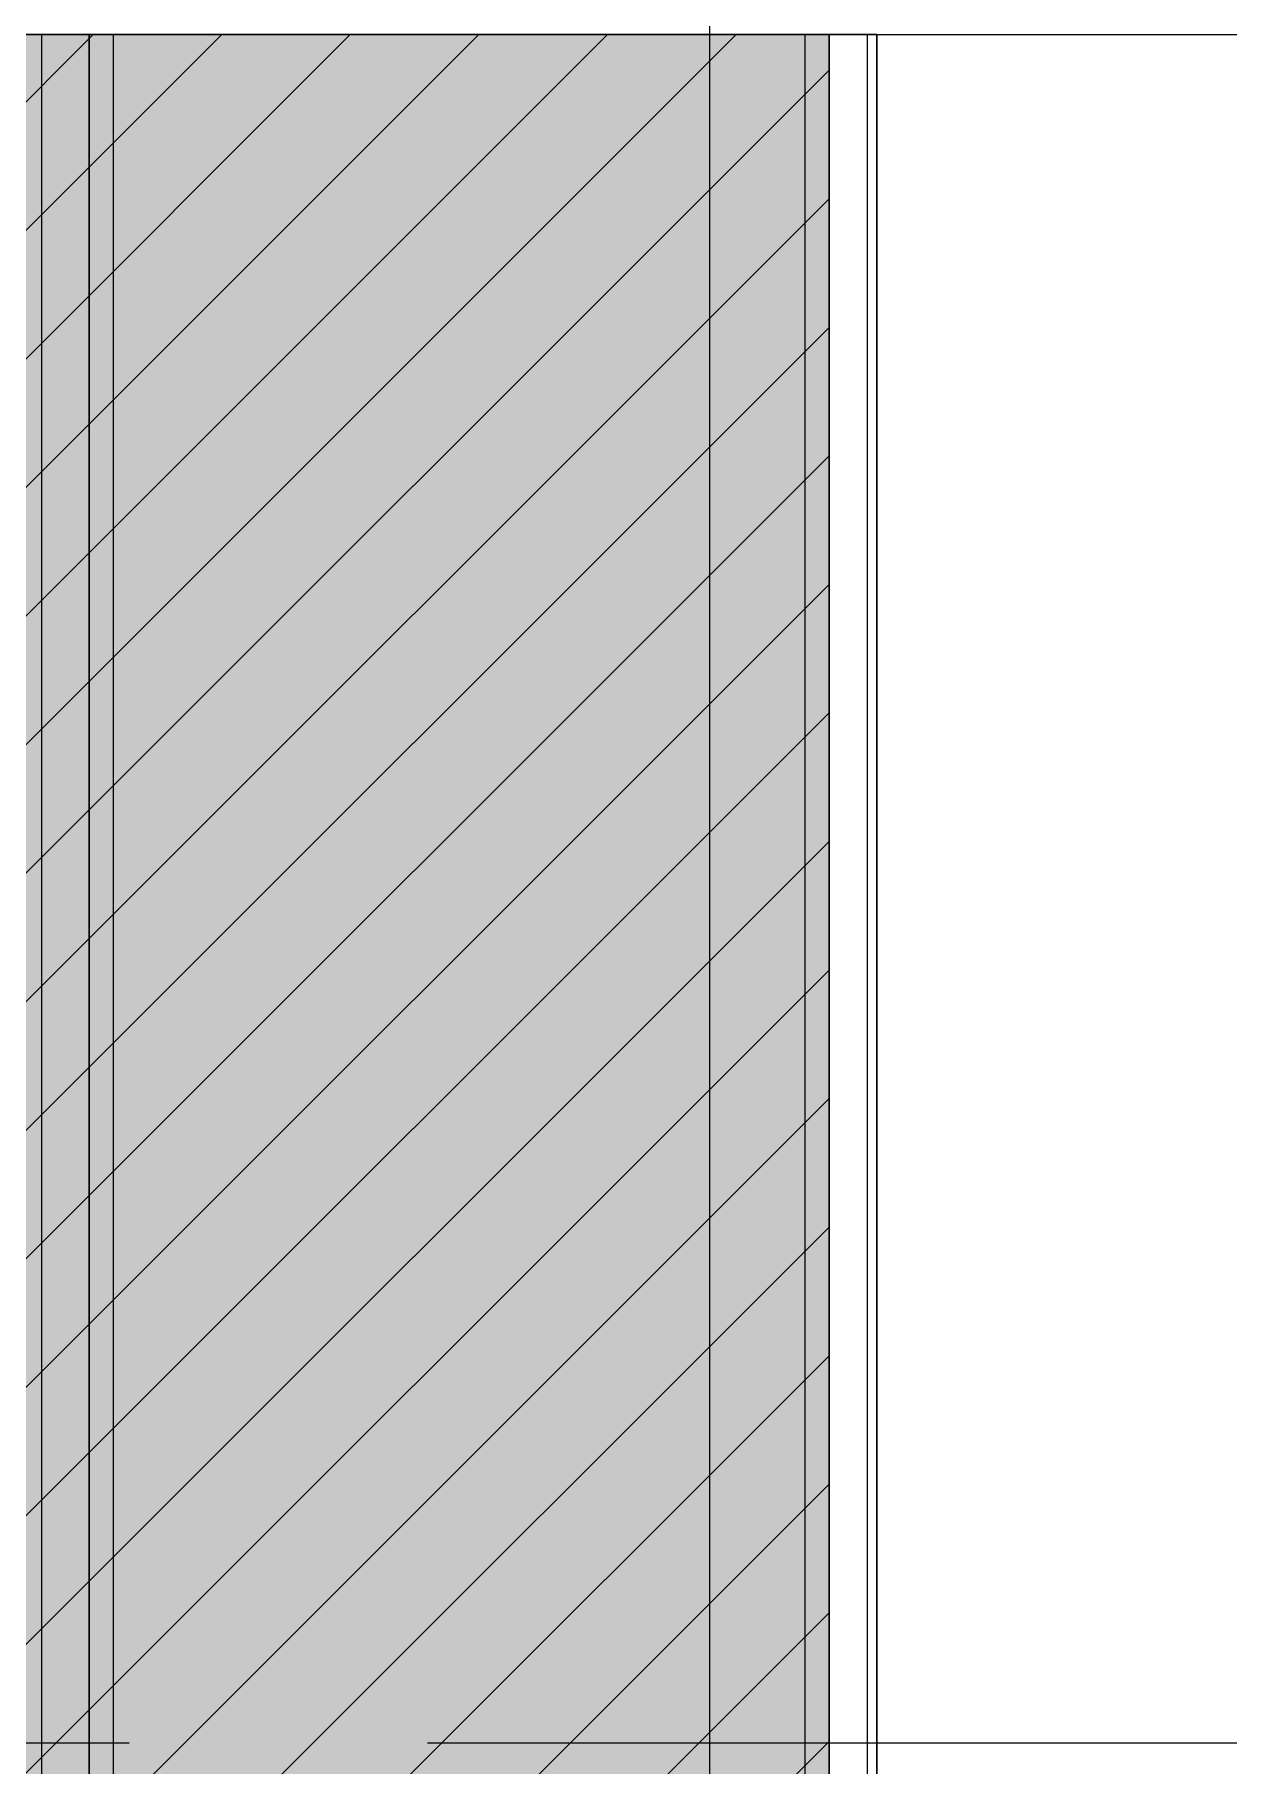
# Model space of a CAD drawing. Header units: millimetres. Extents: x 2519235 to 7246330, y 25937 to 201821.
# Drawn here: x 3260127 to 3261378, y 103476 to 105290 of the extents above; entities that cross this region are included whole.
import ezdxf
from ezdxf.xclip import XClip

# ---------------------------------------------------------------- set-up
doc = ezdxf.new("R2010")
doc.units = ezdxf.units.MM
doc.header["$XCLIPFRAME"] = 0
doc.set_wipeout_variables(frame=1)
doc.linetypes.add('HIDDEN', pattern=[0.375, 0.25, -0.125])
doc.linetypes.add('TA_GL_005.00000', pattern=[13.75, 5, -1.25, 1.25, -1.25, 5])
for name, color, linetype in [('000 - 0_HIDE_OBJ_FRAMING_DEF_SUB_1', 7, 'Continuous'), ('000 - 0_SYM_DWG_GRIDLINE_MAIN_COLOR_251', 7, 'Continuous'), ('000 - CONCRETE_COL_WIPEOUT_', 7, 'Continuous'), ('000 - CONCRETE_PRECAST_HATCH_', 7, 'Continuous'), ('000 - H A T C H', 7, 'Continuous'), ('_Wall-PRECAST-E1', 7, 'HIDDEN'), ('_งานโครงสร้าง', 7, 'Continuous')]:
    doc.layers.add(name, color=color, linetype=linetype)
doc.styles.add('TA', font='', dxfattribs={"height": 4.5})
doc.styles.get('TA').set_extended_font_data('Cordia New')

# ---------------------------------------------------------------- blocks, each defined once
blk = doc.blocks.new('W-1-PP17-ENT1_REV02_20260415-163809_PP17_ENT1_SE_ELE3')
at = {"layer": '_Wall-PRECAST-E1', "color": 7, "lineweight": -3}
for points in [[(15900, 102289.9999999962), (17400, 102289.9999999962), (17400, 105289.9999999962), (15900, 105289.9999999962)], [(17400, 105289.9999999962), (18175.00881958846, 105289.9999999962), (18175.00881958846, 102289.9999999962), (17400, 102289.9999999962)]]:
    blk.add_lwpolyline(points, close=True, dxfattribs=at)
at = {"layer": '_งานโครงสร้าง', "color": 7, "extrusion": (-1.224646799147353e-16, 1, 0)}
blk.add_line((18049.84345244663, 116339.9999999948), (18049.84345244663, 100789.9999999948), dxfattribs=at)
blk = doc.blocks.new('*U962')
at = {"layer": '000 - H A T C H'}
h = blk.add_hatch(dxfattribs=at)
h.set_pattern_fill('AR-CONC', scale=0.05)
h.set_pattern_definition([(49.99999999999999, (0, 0), (9.1092334498002, -0.7969542769451543), [0.9525000000000001, -10.4775]), (355, (0, 0), (-1.762171071248467, 9.552842261951758), [0.762, -8.3820292085]), (100.4514447, (0.7591003500000001, -0.066412675), (7.347062354517664, 8.755887595609755), [0.80950044, -8.904512229999998]), (46.18420000000001, (0, 2.54), (13.5539520446065, -2.102116396636358), [1.42875, -15.71625]), (96.63555760999996, (1.129495, 2.364825), (11.87020670257515, 12.37130622988608), [1.214251157, -13.356780408]), (351.1841511700001, (0, 2.54), (11.87020670324885, 12.37130622927663), [1.1429983535, -12.572986596]), (21, (1.27, 1.905), (7.580719563456625, -5.11325990935438), [0.9525000000000001, -10.4775]), (326.0000000000001, (1.27, 1.905), (3.090101417382354, 9.209398306115963), [0.762, -8.382]), (71.45144499999999, (1.90172663, 1.478895005), (10.67082096393581, 4.096138444295263), [0.8095004400000001, -8.90449688]), (37.50000000000001, (0, 0), (0.1544301625295909, 4.227751943657656), [0, -8.2804, 0, -8.509, 0, -8.41375]), (7.499999999999999, (0, 0), (3.340983125515288, 5.009028740905975), [0, -4.8514, 0, -8.0899, 0, -3.20675]), (327.5, (-2.8321, 0), (6.77952975834357, -0.2864371996336722), [0, -3.175, 0, -9.906, 0, -13.1445]), (317.5, (-4.1021, 0), (7.406459069300903, 1.271324551666652), [0, -4.1275, 0, -6.578600000000001, 0, -9.3345])])
h.paths.add_polyline_path([(-5.684341886080801e-14, 0), (8275.00881958846, 0), (8275.00881958846, 3000), (3000, 3000), (3000, 14750.00000000007), (0, 14749.99999999965)])
at = {"layer": '000 - CONCRETE_COL_WIPEOUT_', "color": 7}
blk.add_lwpolyline([(8275.00881958846, 0), (8275.00881958846, 3000), (3000, 3000), (3000, 14750.00000000007), (0, 14749.99999999965), (0, 0), (8275.00881958846, 0), (8275.00881958846, 0), (8275.00881958846, 0), (8275.00881958846, 0), (8275.00881958846, 0), (8275.00881958846, 0)], close=True, dxfattribs=at)
blk = doc.blocks.new('A$Ce4dc3cae')
at = {"layer": '_Wall-PRECAST-E1', "color": 7, "lineweight": -3}
for points in [[(6000, -14749.99999999965), (7500, -14749.99999999965), (7500, -11749.99999999965), (6000, -11749.99999999965)], [(7500, -11749.99999999965), (8275.00881958846, -11749.99999999965), (8275.00881958846, -14749.99999999965), (7500, -14749.99999999965)]]:
    blk.add_lwpolyline(points, close=True, dxfattribs=at)
blk = doc.blocks.new('A$C7a4bdc73')
at = {"color": 7}
blk.add_blockref('*U962', (0, -14749.99999999965), dxfattribs=at)
at = {"layer": '000 - CONCRETE_PRECAST_HATCH_'}
h = blk.add_hatch(dxfattribs=at)
h.set_pattern_fill('ANSI31', scale=30)
h.set_pattern_definition([(45, (0, 0), (-67.35192090801866, 67.35192090801866), [])])
h.paths.add_polyline_path([(0, -14749.99999999965), (0, 0), (3000, 4.220055416226387e-10), (3000, -11749.99999999965), (8275.00881958846, -11749.99999999965), (8275.00881958846, -14749.99999999965)])
at = {"layer": 'Defpoints', "color": 7}
blk.add_lwpolyline([(0, -14749.99999999965), (0, 0), (3000, 4.220055416226387e-10), (3000, -11749.99999999965), (8275.00881958846, -11749.99999999965), (8275.00881958846, -14749.99999999965)], close=True, dxfattribs=at)
at = {"color": 7}
blk.add_blockref('A$Ce4dc3cae', (0, 0), dxfattribs=at)
blk = doc.blocks.new('DPA_Flat type A - Flat Type A-34221842-ENTRANCE 1 - ELEVATION 4')
at = {"layer": '000 - 0_HIDE_OBJ_FRAMING_DEF_SUB_1', "color": 7}
for p, q in [((-2982767.735888853, 105289.9999999999), (-2983542.744708441, 105289.9999999999)), ((-2983542.744708441, 105289.9999999999), (-2983517.744708441, 105289.9999999999)), ((-2983542.744708441, 102289.9999999999), (-2983542.744708441, 105289.9999999999)), ((-2983542.744708441, 105289.9999999999), (-2983542.744708441, 102289.9999999999)), ((-2983517.744708441, 105289.9999999999), (-2982792.735888853, 105289.9999999999)), ((-2983517.744708441, 105289.9999999999), (-2983517.744708441, 102289.9999999999)), ((-2982792.735888853, 105289.9999999999), (-2982767.735888853, 105289.9999999999)), ((-2982792.735888853, 102289.9999999999), (-2982792.735888853, 105289.9999999999)), ((-2982767.735888853, 102289.9999999999), (-2982767.735888853, 105289.9999999999)), ((-2982767.735888853, 105289.9999999999), (-2982767.735888853, 102289.9999999999)), ((-2983517.744708441, 102289.9999999999), (-2983542.744708441, 102289.9999999999)), ((-2983542.744708441, 102289.9999999999), (-2982767.735888853, 102289.9999999999)), ((-2982792.735888853, 102289.9999999999), (-2983517.744708441, 102289.9999999999)), ((-2982767.735888853, 102289.9999999999), (-2982792.735888853, 102289.9999999999))]:
    blk.add_line(p, q, dxfattribs=at)
blk = doc.blocks.new('DPA_Curved type B - Curved Type B-V3-ENTRANCE 1 - ELEVATION 4')
at = {"layer": '000 - 0_HIDE_OBJ_FRAMING_DEF_SUB_1', "color": 7}
for p, q in [((-2983542.744708288, 105289.9999999999), (-2985042.744708593, 105289.9999999999)), ((-2983602.744708288, 105289.9999999999), (-2983592.744708288, 105289.9999999999)), ((-2983592.744708288, 105289.9999999999), (-2983542.744708288, 105289.9999999999)), ((-2983592.744708288, 105289.9999999999), (-2983592.744708288, 102289.9999999999)), ((-2983592.744708288, 105289.9999999999), (-2983592.744708288, 102289.9999999999)), ((-2983542.744708288, 102289.9999999999), (-2983542.744708288, 105289.9999999999)), ((-2983542.744708288, 105289.9999999999), (-2983542.744708288, 102289.9999999999))]:
    blk.add_line(p, q, dxfattribs=at)
blk = doc.blocks.new('DPA_Curved type B - Curved Type B-V4-ENTRANCE 1 - ELEVATION 4')
at = {"layer": '000 - 0_HIDE_OBJ_FRAMING_DEF_SUB_1', "color": 7}
for p, q in [((-2982917.735888852, 105289.9999999999), (-2982767.735888852, 105289.9999999999)), ((-2982767.735888852, 105289.9999999999), (-2982917.735888852, 105289.9999999999)), ((-2982767.735888852, 105289.9999999999), (-2982727.735888852, 105289.9999999999)), ((-2982727.735888852, 105289.9999999999), (-2982767.735888852, 105289.9999999999)), ((-2982767.735888852, 102289.9999999999), (-2982767.735888852, 105289.9999999999)), ((-2982767.735888852, 105289.9999999999), (-2982767.735888852, 102289.9999999999)), ((-2982767.735888852, 105289.9999999999), (-2982767.735888852, 102289.9999999999)), ((-2982767.735888852, 105289.9999999999), (-2982767.735888852, 102289.9999999999)), ((-2982727.735888852, 105289.9999999999), (-2982717.735888852, 105289.9999999999)), ((-2982717.735888852, 105289.9999999999), (-2982727.735888852, 105289.9999999999)), ((-2982717.735888852, 105289.9999999999), (-2982717.735888896, 105289.9999999999)), ((-2982717.735888896, 105289.9999999999), (-2982717.735888852, 105289.9999999999)), ((-2982717.735888852, 105289.9999999999), (-2982717.735888852, 102289.9999999999)), ((-2982717.735888896, 105289.9999999999), (-2982717.735888896, 102289.9999999999)), ((-2982717.735888852, 105289.9999999999), (-2982717.735888852, 102289.9999999999)), ((-2982917.735888852, 102289.9999999999), (-2982767.735888852, 102289.9999999999)), ((-2982767.735888852, 102289.9999999999), (-2982917.735888852, 102289.9999999999)), ((-2982767.735888852, 102289.9999999999), (-2982727.735888852, 102289.9999999999)), ((-2982727.735888852, 102289.9999999999), (-2982767.735888852, 102289.9999999999)), ((-2982727.735888852, 102289.9999999999), (-2982717.735888852, 102289.9999999999)), ((-2982717.735888852, 102289.9999999999), (-2982727.735888852, 102289.9999999999)), ((-2982717.735888852, 102289.9999999999), (-2982717.735888896, 102289.9999999999)), ((-2982717.735888896, 102289.9999999999), (-2982717.735888852, 102289.9999999999))]:
    blk.add_line(p, q, dxfattribs=at)
blk = doc.blocks.new('DPA_Curved type B - Curved Type B-31237765-ENTRANCE 1 - ELEVATION 4')
at = {"layer": '000 - 0_HIDE_OBJ_FRAMING_DEF_SUB_1', "color": 7}
for p, q in [((-2982917.735888852, 105289.9999999999), (-2982767.735888852, 105289.9999999999)), ((-2982767.735888852, 105289.9999999999), (-2982917.735888852, 105289.9999999999)), ((-2982767.735888852, 105289.9999999999), (-2982727.735888852, 105289.9999999999)), ((-2982727.735888852, 105289.9999999999), (-2982767.735888852, 105289.9999999999)), ((-2982767.735888852, 102289.9999999999), (-2982767.735888852, 105289.9999999999)), ((-2982767.735888852, 105289.9999999999), (-2982767.735888852, 102289.9999999999)), ((-2982767.735888852, 105289.9999999999), (-2982767.735888852, 102289.9999999999)), ((-2982767.735888852, 105289.9999999999), (-2982767.735888852, 102289.9999999999)), ((-2982727.735888852, 105289.9999999999), (-2982717.735888852, 105289.9999999999)), ((-2982717.735888852, 105289.9999999999), (-2982727.735888852, 105289.9999999999)), ((-2982717.735888852, 105289.9999999999), (-2982717.735888896, 105289.9999999999)), ((-2982717.735888896, 105289.9999999999), (-2982717.735888852, 105289.9999999999)), ((-2982717.735888852, 105289.9999999999), (-2982717.735888852, 102289.9999999999)), ((-2982717.735888896, 105289.9999999999), (-2982717.735888896, 102289.9999999999)), ((-2982717.735888852, 105289.9999999999), (-2982717.735888852, 102289.9999999999)), ((-2982917.735888852, 102289.9999999999), (-2982767.735888852, 102289.9999999999)), ((-2982767.735888852, 102289.9999999999), (-2982917.735888852, 102289.9999999999)), ((-2982767.735888852, 102289.9999999999), (-2982727.735888852, 102289.9999999999)), ((-2982727.735888852, 102289.9999999999), (-2982767.735888852, 102289.9999999999)), ((-2982727.735888852, 102289.9999999999), (-2982717.735888852, 102289.9999999999)), ((-2982717.735888852, 102289.9999999999), (-2982727.735888852, 102289.9999999999)), ((-2982717.735888852, 102289.9999999999), (-2982717.735888896, 102289.9999999999)), ((-2982717.735888896, 102289.9999999999), (-2982717.735888852, 102289.9999999999))]:
    blk.add_line(p, q, dxfattribs=at)
blk = doc.blocks.new('DPA_Curved type C_Right - Curved Type C_Right-28922442-ENTRANCE 1 - ELEVATION 4')
at = {"layer": '000 - 0_HIDE_OBJ_FRAMING_DEF_SUB_1', "color": 7}
for p, q in [((-2982767.735888853, 105289.9999999999), (-2982917.735888852, 105289.9999999999)), ((-2982917.735888852, 105289.9999999999), (-2982767.735888852, 105289.9999999999)), ((-2982767.735888852, 105289.9999999999), (-2982727.735888853, 105289.9999999999)), ((-2982727.735888853, 105289.9999999999), (-2982767.735888853, 105289.9999999999)), ((-2982767.735888852, 103466.2858199316), (-2982767.735888852, 105289.9999999999)), ((-2982767.735888853, 105289.9999999999), (-2982767.735888853, 103466.2858199317)), ((-2982767.735888853, 105289.9999999999), (-2982767.735888853, 103466.2858199317)), ((-2982767.735888852, 105289.9999999999), (-2982767.735888852, 103466.2858199316)), ((-2982727.735888853, 105289.9999999999), (-2982717.735888853, 105289.9999999999)), ((-2982717.735888853, 105289.9999999999), (-2982727.735888853, 105289.9999999999)), ((-2982717.735888853, 105289.9999999999), (-2982717.735888853, 105289.9999999999)), ((-2982717.735888853, 105289.9999999999), (-2982717.735888853, 105289.9999999999)), ((-2982717.735888853, 105289.9999999999), (-2982717.735888853, 103462.5306081684)), ((-2982717.735888853, 105289.9999999999), (-2982717.735888853, 103462.5306081684)), ((-2982717.735888853, 105289.9999999999), (-2982717.735888853, 103462.5306081684)), ((-2982767.735888852, 102289.9999999999), (-2982767.735888852, 103390)), ((-2982767.735888853, 103390), (-2982767.735888853, 102289.9999999999)), ((-2982767.735888853, 103390), (-2982767.735888853, 102289.9999999999)), ((-2982767.735888852, 103390), (-2982767.735888852, 102289.9999999999)), ((-2982717.735888853, 103390), (-2982717.735888853, 102289.9999999999)), ((-2982717.735888853, 103390), (-2982717.735888853, 102289.9999999999)), ((-2982717.735888853, 103390), (-2982717.735888853, 102289.9999999999)), ((-2982767.735888852, 102289.9999999999), (-2982914.744708746, 102289.9999999999)), ((-2982914.744708746, 102289.9999999999), (-2982767.735888853, 102289.9999999999)), ((-2982767.735888853, 102289.9999999999), (-2982727.735888853, 102289.9999999999)), ((-2982727.735888853, 102289.9999999999), (-2982767.735888852, 102289.9999999999)), ((-2982727.735888853, 102289.9999999999), (-2982717.735888853, 102289.9999999999)), ((-2982717.735888853, 102289.9999999999), (-2982727.735888853, 102289.9999999999)), ((-2982717.735888853, 102289.9999999999), (-2982717.735888853, 102289.9999999999)), ((-2982717.735888853, 102289.9999999999), (-2982717.735888853, 102289.9999999999))]:
    blk.add_line(p, q, dxfattribs=at)
blk = doc.blocks.new('DPA_Curved type A - Curved Type A-V100-ENTRANCE 1 - ELEVATION 4')
at = {"layer": '000 - 0_HIDE_OBJ_FRAMING_DEF_SUB_1', "color": 7}
for p, q in [((-2982767.735888852, 105289.9999999999), (-2982917.735888852, 105289.9999999999)), ((-2982917.735888852, 105289.9999999999), (-2982767.735888852, 105289.9999999999)), ((-2982767.735888852, 105289.9999999999), (-2982727.735888852, 105289.9999999999)), ((-2982727.735888852, 105289.9999999999), (-2982767.735888852, 105289.9999999999)), ((-2982767.735888852, 102289.9999999999), (-2982767.735888852, 105289.9999999999)), ((-2982767.735888852, 105289.9999999999), (-2982767.735888852, 102289.9999999999)), ((-2982767.735888852, 105289.9999999999), (-2982767.735888852, 102289.9999999999)), ((-2982767.735888852, 105289.9999999999), (-2982767.735888852, 102289.9999999999)), ((-2982727.735888852, 105289.9999999999), (-2982717.735888852, 105289.9999999999)), ((-2982717.735888852, 105289.9999999999), (-2982727.735888852, 105289.9999999999)), ((-2982717.735888852, 105289.9999999999), (-2982717.735888852, 105289.9999999999)), ((-2982717.735888852, 105289.9999999999), (-2982717.735888852, 102289.9999999999)), ((-2982717.735888852, 105289.9999999999), (-2982717.735888852, 102289.9999999999)), ((-2982767.735888852, 102289.9999999999), (-2982917.735888852, 102289.9999999999)), ((-2982917.735888852, 102289.9999999999), (-2982767.735888852, 102289.9999999999)), ((-2982767.735888852, 102289.9999999999), (-2982727.735888852, 102289.9999999999)), ((-2982727.735888852, 102289.9999999999), (-2982767.735888852, 102289.9999999999)), ((-2982727.735888852, 102289.9999999999), (-2982717.735888852, 102289.9999999999)), ((-2982717.735888852, 102289.9999999999), (-2982727.735888852, 102289.9999999999)), ((-2982717.735888852, 102289.9999999999), (-2982717.735888852, 102289.9999999999))]:
    blk.add_line(p, q, dxfattribs=at)
blk = doc.blocks.new('DPA_Curved type A - Curved Type A-31239851-ENTRANCE 1 - ELEVATION 4')
at = {"layer": '000 - 0_HIDE_OBJ_FRAMING_DEF_SUB_1', "color": 7}
for p, q in [((-2982767.735888852, 105290.0000000003), (-2982917.735888852, 105290.0000000003)), ((-2982917.735888852, 105290.0000000003), (-2982767.735888852, 105290.0000000003)), ((-2982767.735888852, 105290.0000000003), (-2982727.735888852, 105290.0000000003)), ((-2982727.735888852, 105290.0000000003), (-2982767.735888852, 105290.0000000003)), ((-2982767.735888852, 103490), (-2982767.735888852, 105290.0000000003)), ((-2982767.735888852, 105290.0000000003), (-2982767.735888852, 103490)), ((-2982767.735888852, 105290.0000000003), (-2982767.735888852, 103490)), ((-2982767.735888852, 105290.0000000003), (-2982767.735888852, 103490)), ((-2982727.735888852, 105290.0000000003), (-2982717.735888852, 105290.0000000003)), ((-2982717.735888852, 105290.0000000003), (-2982727.735888852, 105290.0000000003)), ((-2982717.735888852, 105290.0000000003), (-2982717.735888852, 105290.0000000003)), ((-2982717.735888852, 105290.0000000003), (-2982717.735888852, 103490)), ((-2982717.735888852, 105290.0000000003), (-2982717.735888852, 103490))]:
    blk.add_line(p, q, dxfattribs=at)
blk = doc.blocks.new('DPA_Curved type C_Left - Curved Type C_Left-31496685-ENTRANCE 1 - ELEVATION 4')
at = {"layer": '000 - 0_HIDE_OBJ_FRAMING_DEF_SUB_1', "color": 7}
for p, q in [((-2982917.735888852, 105289.9999999999), (-2982767.735888853, 105289.9999999999)), ((-2982767.735888852, 105289.9999999999), (-2982917.735888852, 105289.9999999999)), ((-2982767.735888853, 105289.9999999999), (-2982727.735888853, 105289.9999999999)), ((-2982727.735888853, 105289.9999999999), (-2982767.735888852, 105289.9999999999)), ((-2982767.735888852, 105289.9999999999), (-2982767.735888852, 102289.9999999999)), ((-2982767.735888852, 105289.9999999999), (-2982767.735888852, 102289.9999999999)), ((-2982767.735888853, 105289.9999999999), (-2982767.735888853, 102289.9999999999)), ((-2982767.735888853, 105289.9999999999), (-2982767.735888853, 102289.9999999999)), ((-2982727.735888853, 105289.9999999999), (-2982717.735888853, 105289.9999999999)), ((-2982717.735888853, 105289.9999999999), (-2982727.735888853, 105289.9999999999)), ((-2982727.735888853, 105289.9999999999), (-2982727.735888853, 102289.9999999999)), ((-2982717.735888853, 105289.9999999999), (-2982717.735888853, 105289.9999999999)), ((-2982717.735888853, 105289.9999999999), (-2982717.735888853, 105289.9999999999)), ((-2982717.735888853, 105289.9999999999), (-2982717.735888853, 102289.9999999999)), ((-2982717.735888853, 105289.9999999999), (-2982717.735888853, 102289.9999999999)), ((-2982717.735888853, 105289.9999999999), (-2982717.735888853, 102289.9999999999)), ((-2982917.735888852, 102289.9999999999), (-2982767.735888852, 102289.9999999999)), ((-2982767.735888853, 102289.9999999999), (-2982917.735888852, 102289.9999999999)), ((-2982767.735888852, 102289.9999999999), (-2982727.735888853, 102289.9999999999)), ((-2982727.735888853, 102289.9999999999), (-2982767.735888853, 102289.9999999999)), ((-2982727.735888853, 102289.9999999999), (-2982717.735888853, 102289.9999999999)), ((-2982717.735888853, 102289.9999999999), (-2982727.735888853, 102289.9999999999)), ((-2982717.735888853, 102289.9999999999), (-2982717.735888853, 102289.9999999999)), ((-2982717.735888853, 102289.9999999999), (-2982717.735888853, 102289.9999999999))]:
    blk.add_line(p, q, dxfattribs=at)
blk = doc.blocks.new('DPA_Curved type C_Right - Curved Type C_Right-28925060-ENTRANCE 1 - ELEVATION 4')
at = {"layer": '000 - 0_HIDE_OBJ_FRAMING_DEF_SUB_1', "color": 7}
for p, q in [((-2982767.735888853, 105289.9999999999), (-2982917.735888852, 105289.9999999999)), ((-2982917.735888852, 105289.9999999999), (-2982767.735888852, 105289.9999999999)), ((-2982767.735888852, 105289.9999999999), (-2982727.735888853, 105289.9999999999)), ((-2982727.735888853, 105289.9999999999), (-2982767.735888853, 105289.9999999999)), ((-2982767.735888852, 102289.9999999999), (-2982767.735888852, 105289.9999999999)), ((-2982767.735888853, 105289.9999999999), (-2982767.735888853, 102289.9999999999)), ((-2982767.735888853, 105289.9999999999), (-2982767.735888853, 102289.9999999999)), ((-2982767.735888852, 105289.9999999999), (-2982767.735888852, 102289.9999999999)), ((-2982727.735888853, 105289.9999999999), (-2982717.735888853, 105289.9999999999)), ((-2982717.735888853, 105289.9999999999), (-2982727.735888853, 105289.9999999999)), ((-2982717.735888853, 105289.9999999999), (-2982717.735888853, 105289.9999999999)), ((-2982717.735888853, 105289.9999999999), (-2982717.735888853, 105289.9999999999)), ((-2982717.735888853, 105289.9999999999), (-2982717.735888853, 102289.9999999999)), ((-2982717.735888853, 105289.9999999999), (-2982717.735888853, 102289.9999999999)), ((-2982717.735888853, 105289.9999999999), (-2982717.735888853, 102289.9999999999)), ((-2982767.735888852, 102289.9999999999), (-2982917.735888852, 102289.9999999999)), ((-2982917.735888852, 102289.9999999999), (-2982767.735888853, 102289.9999999999)), ((-2982767.735888853, 102289.9999999999), (-2982727.735888853, 102289.9999999999)), ((-2982727.735888853, 102289.9999999999), (-2982767.735888852, 102289.9999999999)), ((-2982727.735888853, 102289.9999999999), (-2982717.735888853, 102289.9999999999)), ((-2982717.735888853, 102289.9999999999), (-2982727.735888853, 102289.9999999999)), ((-2982717.735888853, 102289.9999999999), (-2982717.735888853, 102289.9999999999)), ((-2982717.735888853, 102289.9999999999), (-2982717.735888853, 102289.9999999999))]:
    blk.add_line(p, q, dxfattribs=at)
blk = doc.blocks.new('DPA_Flat type A - Flat Type A-31215689-ENTRANCE 1 - ELEVATION 4')
at = {"layer": '000 - 0_HIDE_OBJ_FRAMING_DEF_SUB_1', "color": 7}
for p, q in [((-2982917.735888852, 105289.9999999999), (-2982742.735888852, 105289.9999999999)), ((-2982742.735888852, 105289.9999999999), (-2982917.735888852, 105289.9999999999)), ((-2982742.735888852, 105289.9999999999), (-2982717.735888852, 105289.9999999999)), ((-2982717.735888852, 105289.9999999999), (-2982742.735888852, 105289.9999999999)), ((-2982717.735888852, 103462.5306081684), (-2982717.735888852, 105289.9999999999)), ((-2982717.735888852, 105289.9999999999), (-2982717.735888852, 103462.5306081684)), ((-2982717.735888852, 102289.9999999999), (-2982717.735888852, 103390)), ((-2982717.735888852, 103390), (-2982717.735888852, 102289.9999999999)), ((-2982914.744708746, 102289.9999999999), (-2982742.735888852, 102289.9999999999)), ((-2982742.735888852, 102289.9999999999), (-2982914.744708746, 102289.9999999999)), ((-2982742.735888852, 102289.9999999999), (-2982717.735888852, 102289.9999999999)), ((-2982717.735888852, 102289.9999999999), (-2982742.735888852, 102289.9999999999))]:
    blk.add_line(p, q, dxfattribs=at)
blk = doc.blocks.new('A$C9a10139f')
at = {"layer": '000 - 0_HIDE_OBJ_FRAMING_DEF_SUB_1', "color": 7}
for name in ['DPA_Curved type B - Curved Type B-V3-ENTRANCE 1 - ELEVATION 4', 'DPA_Flat type A - Flat Type A-34221842-ENTRANCE 1 - ELEVATION 4', 'DPA_Curved type B - Curved Type B-V4-ENTRANCE 1 - ELEVATION 4', 'DPA_Curved type B - Curved Type B-31237765-ENTRANCE 1 - ELEVATION 4', 'DPA_Curved type C_Right - Curved Type C_Right-28922442-ENTRANCE 1 - ELEVATION 4', 'DPA_Curved type A - Curved Type A-V100-ENTRANCE 1 - ELEVATION 4', 'DPA_Curved type A - Curved Type A-V100-ENTRANCE 1 - ELEVATION 4', 'DPA_Curved type A - Curved Type A-31239851-ENTRANCE 1 - ELEVATION 4', 'DPA_Curved type C_Left - Curved Type C_Left-31496685-ENTRANCE 1 - ELEVATION 4', 'DPA_Curved type A - Curved Type A-V100-ENTRANCE 1 - ELEVATION 4', 'DPA_Curved type A - Curved Type A-V100-ENTRANCE 1 - ELEVATION 4', 'DPA_Curved type C_Right - Curved Type C_Right-28925060-ENTRANCE 1 - ELEVATION 4', 'DPA_Curved type B - Curved Type B-31237765-ENTRANCE 1 - ELEVATION 4', 'DPA_Flat type A - Flat Type A-31215689-ENTRANCE 1 - ELEVATION 4']:
    blk.add_blockref(name, (2976342.744531129, -103499.9999999986), dxfattribs=at)
blk = doc.blocks.new('*U996')
at = {"layer": '000 - 0_SYM_DWG_GRIDLINE_MAIN_COLOR_251', "color": 7, "linetype": 'ByBlock', "ltscale": 5}
blk.add_line((20.00000000000021, 0), (-877.9999999999998, 1.220479893294229e-13), dxfattribs=at)
at = {"color": 7, "style": 'TA', "flags": 1}
blk.add_attdef('LOCATION', (5.999999999999999, -6.000000000000001), '', height=4.5, rotation=270, dxfattribs=at)
blk = doc.blocks.new('W-1-PP17-ENT1_REV02_20260415-163734_PP17_ENT1_ELE3_DIMS')
at = {"layer": '000 - 0_SYM_DWG_GRIDLINE_MAIN_COLOR_251', "color": 7, "linetype": 'TA_GL_005.00000', "xscale": 50, "yscale": 50, "zscale": 50, "rotation": 180}
for p in [(-18300, 105290), (-18300, 103499.9999999986)]:
    blk.add_blockref('*U996', p, dxfattribs=at)

msp = doc.modelspace()

# ---------------------------------------------------------------- block references
at = {"color": 7}
ref = msp.add_blockref('A$C9a10139f', (3267384.512328175, 103500.0000000038), dxfattribs=at)
XClip(ref).set_block_clipping_path([(-25578.26678024605, -6873.350442467781), (-1221.0579811618663, 14432.327169098906)])

# ---------------------------------------------------------------- next in the draw order: block references
ref = msp.add_blockref('W-1-PP17-ENT1_REV02_20260415-163809_PP17_ENT1_SE_ELE3', (3242784.512328178, 3.768946044147015e-09), dxfattribs=at)
XClip(ref).set_block_clipping_path([(-978.2667802493088, 95732.32777897555), (41754.34533745982, 117932.32716909893)])

# ---------------------------------------------------------------- next in the draw order: block references
msp.add_blockref('A$C7a4bdc73', (3252684.512328178, 117039.9999999996), dxfattribs=at)

# ---------------------------------------------------------------- next in the draw order: block references
ref = msp.add_blockref('W-1-PP17-ENT1_REV02_20260415-163734_PP17_ENT1_ELE3_DIMS', (3242784.512328178, 3.768946044147015e-09), dxfattribs=at)
XClip(ref).set_block_clipping_path([(-1933.1517627602443, 96626.64955753226), (31604.35222299397, 118738.24060294124)])

doc.saveas('drawing.dxf')
